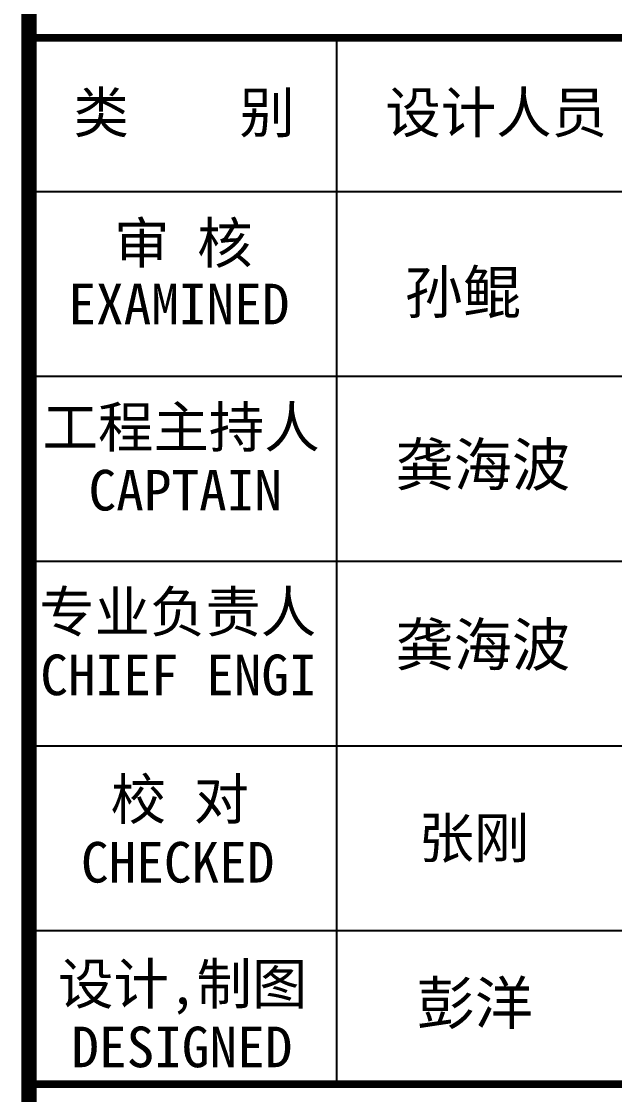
# Model space of a CAD drawing. Extents: x 69728788 to 150163257, y 20675998 to 43663798.
# Drawn here: x 75148513 to 75156190, y 21263106 to 21276996 of the extents above; entities that cross this region are included whole.
import ezdxf

# ---------------------------------------------------------------- set-up
doc = ezdxf.new("R2010")
doc.units = 0
doc.header["$LTSCALE"] = 1000
doc.header["$MEASUREMENT"] = 0
doc.layers.add('图框', color=253, linetype='CONTINUOUS')
doc.styles.add('STYLE-黑体', font='simhei.ttf')

msp = doc.modelspace()

# ---------------------------------------------------------------- linework, layer by layer
at = {"layer": '图框', "color": 0}
for p, q in [((75148612, 21274792.8), (75160630.5, 21274792.8)), ((75148612, 21274792.8), (75160630.5, 21274792.8)), ((75148612, 21272402.4), (75160630.5, 21272402.4)), ((75148612, 21270012), (75160630.5, 21270012)), ((75148612, 21267621.6), (75160630.5, 21267621.6)), ((75148612, 21265231.2), (75160630.5, 21265231.2))]:
    msp.add_line(p, q, dxfattribs=at)
at = {"layer": '图框', "color": 4, "const_width": 197.2}
msp.add_lwpolyline([(75148612, 21294287.7), (75148612, 21214287.7)], dxfattribs=at)
at = {"layer": '图框', "color": 0, "const_width": 100}
msp.add_lwpolyline([(75148612, 21276784.8), (75160630.5, 21276784.8), (75160630.5, 21256466.4), (75148612, 21256466.4)], close=True, dxfattribs=at)
at = {"layer": '图框', "color": 0}
for points in [[(75152596, 21274792.8), (75152596, 21276784.8)], [(75152596, 21263239.2), (75152596, 21274792.8)]]:
    msp.add_lwpolyline(points, dxfattribs=at)
at = {"layer": '图框', "color": 0, "const_width": 100}
msp.add_lwpolyline([(75148612, 21263239.2), (75160630.5, 21263239.2)], dxfattribs=at)

# ---------------------------------------------------------------- texts
at = {"layer": '图框', "color": 0, "style": 'STYLE-黑体'}
for s, p in [('类    别 ', (75149186.5, 21275554.5)), ('设计人员', (75153223.6, 21275554.5)), ('审 核', (75149712.1, 21273865)), ('EXAMINED ', (75149120.7, 21273075.2)), ('工程主持人', (75148786.8, 21271482.5)), ('CAPTAIN', (75149381.7, 21270665.8)), ('专业负责人', (75148742.1, 21269092.1)), ('CHIEF ENGI', (75148757.5, 21268275.4)), ('校 对', (75149667.3, 21266666.8)), ('CHECKED  ', (75149283.6, 21265850.1)), ('设计,制图', (75148986.8, 21264276.4)), ('DESIGNED ', (75149158.8, 21263459.7))]:
    msp.add_text(s, height=525.89, dxfattribs=at).set_placement(p)
at = {"layer": '图框', "color": 4, "style": 'STYLE-黑体'}
for s, height, p in [('孙鲲', 552.18, (75153473.6, 21273215.4)), ('龚海波', 552.18, (75153355.5, 21270983.7)), ('龚海波', 552.18, (75153355.5, 21268653.1)), ('张刚', 525.89, (75153653.9, 21266166.3)), ('彭洋', 552.18, (75153627, 21264013.4))]:
    msp.add_text(s, height=height, dxfattribs=at).set_placement(p)

doc.saveas('drawing.dxf')
